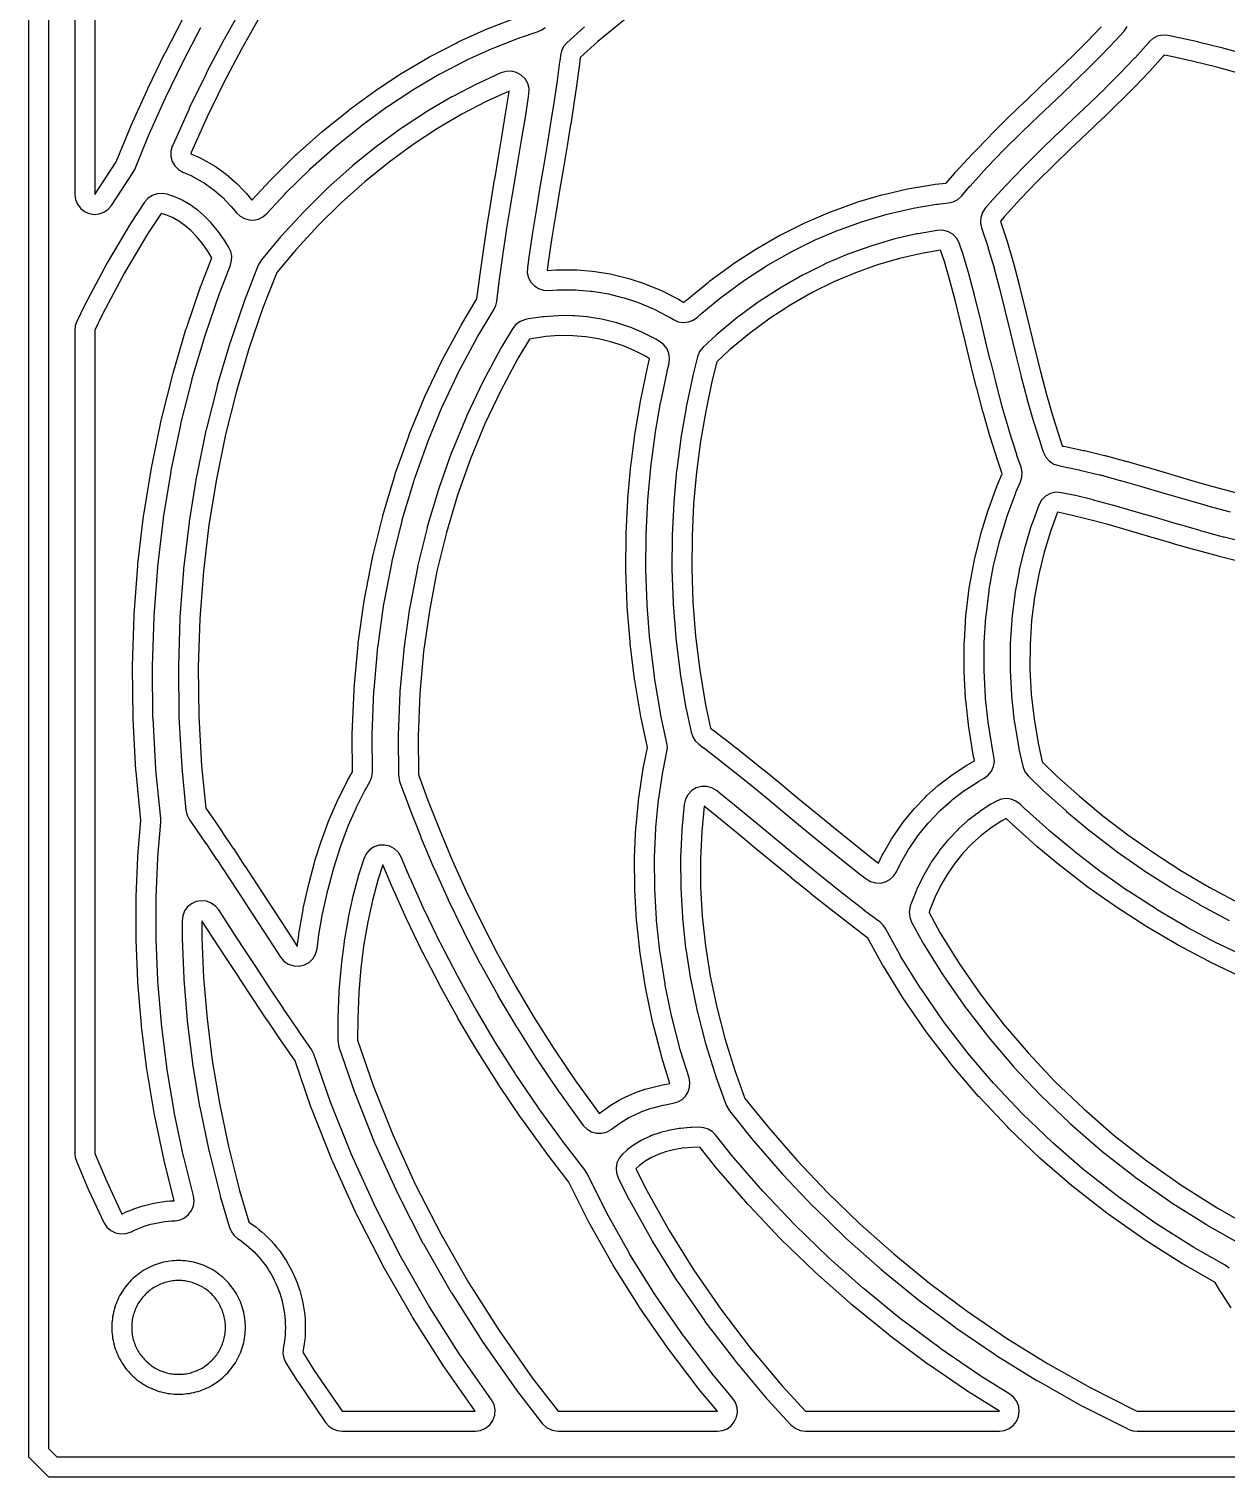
# Model space of a CAD drawing. Header units: millimetres. Extents: x -60 to 60, y -60 to 60.
# Drawn here: x -60 to 0, y -60 to 12.6 of the extents above; entities that cross this region are included whole.
import ezdxf

# ---------------------------------------------------------------- set-up
doc = ezdxf.new("R2010")
doc.units = ezdxf.units.MM
for name, color, linetype in [('FACE_OPENINGS', 2, 'Continuous'), ('FACE_OUTER', 3, 'Continuous'), ('MID_OPENINGS', 4, 'Continuous'), ('MID_OUTER', 7, 'Continuous')]:
    doc.layers.add(name, color=color, linetype=linetype)

msp = doc.modelspace()

# ---------------------------------------------------------------- linework, layer by layer
at = {"layer": 'FACE_OPENINGS'}
for points in [[(-57.7, 16.37), (-57.7, 4.285), (-57.667, 4.032), (-57.572, 3.796), (-57.42, 3.591), (-57.221, 3.432), (-56.988, 3.328), (-56.737, 3.286), (-56.483, 3.309), (-56.243, 3.396), (-56.033, 3.541), (-55.866, 3.733), (-54.788, 5.362), (-54.697, 5.535), (-53.986, 7.271), (-53.971, 7.304), (-53.157, 9.123), (-53.142, 9.156), (-52.287, 10.915), (-52.271, 10.947), (-51.38, 12.646)], [(-49.316, 13.664), (-50.223, 12.053), (-50.237, 12.027), (-51.112, 10.359), (-51.125, 10.331), (-51.965, 8.604), (-51.978, 8.576), (-52.777, 6.79), (-52.79, 6.761), (-52.815, 6.699), (-52.881, 6.449), (-52.882, 6.191), (-52.816, 5.942), (-52.688, 5.718), (-52.508, 5.533), (-52.286, 5.401), (-51.844, 5.21), (-51.738, 5.158), (-51.321, 4.924), (-51.224, 4.863), (-50.826, 4.585), (-50.739, 4.517), (-50.36, 4.193), (-50.285, 4.123), (-49.924, 3.753), (-49.86, 3.682), (-49.593, 3.359), (-49.417, 3.192), (-49.205, 3.072), (-48.971, 3.007), (-48.728, 3), (-48.491, 3.052), (-48.273, 3.16), (-48.087, 3.317), (-47.162, 4.319), (-47.124, 4.359), (-45.923, 5.54), (-45.883, 5.578), (-44.658, 6.672), (-44.616, 6.708), (-43.372, 7.714), (-43.327, 7.748), (-42.07, 8.667), (-42.023, 8.699), (-40.756, 9.531), (-40.707, 9.561), (-39.435, 10.307), (-39.383, 10.336), (-38.11, 10.997), (-38.057, 11.023), (-36.787, 11.601), (-36.731, 11.624), (-35.469, 12.12), (-35.411, 12.141), (-34.476, 12.452), (-34.287, 12.537), (-34.121, 12.659)], [(-32.155, 12.684), (-33.042, 11.882), (-33.2, 11.7), (-33.31, 11.485), (-33.365, 11.251), (-33.398, 10.957), (-33.401, 10.935), (-33.525, 9.989), (-33.528, 9.972), (-33.672, 8.99), (-33.674, 8.977), (-33.835, 7.957), (-33.837, 7.949), (-34.012, 6.885), (-34.197, 5.788), (-34.389, 4.654), (-34.389, 4.651), (-34.582, 3.484), (-34.583, 3.478), (-34.775, 2.276), (-34.776, 2.268), (-34.962, 1.031), (-34.963, 1.02), (-35.02, 0.61), (-35.023, 0.356), (-34.962, 0.11), (-34.84, -0.113), (-34.667, -0.298), (-34.453, -0.433), (-34.211, -0.511), (-33.958, -0.525), (-33.532, -0.494), (-33.445, -0.491), (-32.687, -0.494), (-32.598, -0.498), (-31.859, -0.559), (-31.769, -0.569), (-31.049, -0.686), (-30.96, -0.704), (-30.259, -0.874), (-30.172, -0.899), (-29.491, -1.123), (-29.407, -1.154), (-28.745, -1.431), (-28.666, -1.467), (-28.022, -1.795), (-27.949, -1.836), (-27.694, -1.99), (-27.458, -2.094), (-27.204, -2.134), (-26.948, -2.108), (-26.707, -2.017), (-26.497, -1.868), (-26.421, -1.797), (-26.371, -1.754), (-25.321, -0.885), (-25.269, -0.845), (-24.19, -0.052), (-24.135, -0.014), (-23.032, 0.703), (-22.976, 0.737), (-21.852, 1.378), (-21.793, 1.41), (-20.654, 1.975), (-20.593, 2.003), (-19.44, 2.493), (-19.378, 2.517), (-18.216, 2.933), (-18.152, 2.953), (-16.985, 3.295), (-16.92, 3.312), (-15.75, 3.581), (-15.684, 3.594), (-14.515, 3.792), (-14.448, 3.801), (-13.914, 3.86), (-13.672, 3.918), (-13.451, 4.034), (-13.266, 4.201), (-12.854, 4.68), (-12.83, 4.706), (-11.986, 5.627), (-11.965, 5.649), (-11.114, 6.531), (-11.098, 6.548), (-10.247, 7.394), (-10.235, 7.405), (-9.39, 8.22), (-9.384, 8.226), (-8.553, 9.017), (-7.748, 9.782), (-7.742, 9.788), (-6.974, 10.53), (-6.963, 10.541), (-6.237, 11.265), (-6.22, 11.283), (-5.54, 11.995), (-5.519, 12.018), (-5.114, 12.47), (-4.957, 12.706)], [(0.931, 11.318), (-0.207, 11.627), (-0.227, 11.632), (-1.39, 11.922), (-1.415, 11.928), (-2.604, 12.191), (-2.634, 12.197), (-2.918, 12.251), (-3.184, 12.266), (-3.444, 12.21), (-3.68, 12.087), (-3.867, 11.914), (-3.868, 11.914), (-3.904, 11.873), (-4.563, 11.137), (-4.587, 11.11), (-5.289, 10.375), (-5.309, 10.355), (-6.051, 9.615), (-6.064, 9.602), (-6.842, 8.85), (-6.848, 8.844), (-7.657, 8.075), (-8.485, 7.287), (-8.491, 7.282), (-9.326, 6.476), (-9.336, 6.466), (-10.173, 5.634), (-10.187, 5.619), (-11.02, 4.757), (-11.038, 4.738), (-11.86, 3.841), (-11.88, 3.818), (-12.069, 3.598), (-12.214, 3.376), (-12.296, 3.123), (-12.307, 2.857), (-12.251, 2.608), (-12.252, 2.607), (-12.234, 2.556), (-11.926, 1.617), (-11.916, 1.582), (-11.63, 0.607), (-11.622, 0.58), (-11.352, -0.433), (-11.347, -0.451), (-11.085, -1.5), (-11.083, -1.509), (-10.821, -2.594), (-10.554, -3.705), (-10.552, -3.712), (-10.271, -4.838), (-10.267, -4.853), (-9.966, -5.993), (-9.96, -6.013), (-9.63, -7.165), (-9.622, -7.19), (-9.256, -8.35), (-9.246, -8.38), (-9.151, -8.653), (-9.031, -8.89), (-8.852, -9.087), (-8.628, -9.23), (-8.384, -9.306), (-8.384, -9.307), (-8.331, -9.317), (-7.364, -9.52), (-7.328, -9.528), (-6.34, -9.768), (-6.313, -9.775), (-5.301, -10.047), (-5.283, -10.052), (-4.243, -10.35), (-4.235, -10.353), (-3.164, -10.669), (-2.068, -10.992), (-2.061, -10.994), (-0.945, -11.314), (-0.931, -11.318), (0.207, -11.627)], [(1.09, -13.187), (-0.099, -12.891), (-0.122, -12.885), (-1.28, -12.571), (-1.296, -12.566), (-2.424, -12.242), (-2.432, -12.24), (-3.532, -11.915), (-4.598, -11.601), (-4.606, -11.599), (-5.632, -11.305), (-5.648, -11.3), (-6.637, -11.034), (-6.661, -11.028), (-7.618, -10.796), (-7.649, -10.788), (-8.242, -10.664), (-8.525, -10.646), (-8.802, -10.707), (-9.05, -10.844), (-9.25, -11.045), (-9.385, -11.294), (-9.725, -12.207), (-9.743, -12.262), (-10.075, -13.346), (-10.091, -13.402), (-10.363, -14.518), (-10.375, -14.576), (-10.584, -15.723), (-10.593, -15.781), (-10.736, -16.957), (-10.742, -17.015), (-10.818, -18.218), (-10.82, -18.276), (-10.826, -19.502), (-10.825, -19.56), (-10.759, -20.807), (-10.754, -20.865), (-10.614, -22.13), (-10.607, -22.187), (-10.39, -23.467), (-10.379, -23.522), (-10.184, -24.379), (-10.08, -24.649), (-9.903, -24.877), (-9.169, -25.585), (-9.142, -25.609), (-8.017, -26.617), (-7.989, -26.642), (-6.806, -27.623), (-6.775, -27.648), (-5.534, -28.599), (-5.502, -28.623), (-4.201, -29.539), (-4.167, -29.562), (-2.808, -30.439), (-2.772, -30.461), (-1.353, -31.294), (-1.316, -31.315), (0.161, -32.099)], [(0.164, -49.535), (-0.046, -49.376), (-1.611, -48.49), (-1.659, -48.461), (-3.513, -47.286), (-3.561, -47.255), (-5.324, -46.011), (-5.37, -45.977), (-7.041, -44.67), (-7.086, -44.633), (-8.663, -43.268), (-8.705, -43.229), (-10.186, -41.811), (-10.227, -41.77), (-11.612, -40.304), (-11.65, -40.261), (-12.937, -38.753), (-12.974, -38.708), (-14.163, -37.163), (-14.197, -37.115), (-15.287, -35.539), (-15.319, -35.49), (-16.311, -33.887), (-16.341, -33.836), (-17.071, -32.509), (-17.191, -32.337), (-17.344, -32.193), (-18.131, -31.598), (-18.144, -31.589), (-19.168, -30.791), (-19.179, -30.783), (-20.166, -29.997), (-20.174, -29.99), (-21.125, -29.219), (-21.131, -29.214), (-22.052, -28.457), (-22.94, -27.724), (-23.796, -27.016), (-23.799, -27.014), (-24.624, -26.336), (-24.629, -26.332), (-25.424, -25.689), (-25.433, -25.682), (-25.54, -25.597), (-25.77, -25.461), (-26.027, -25.39), (-26.295, -25.39), (-26.552, -25.461), (-26.782, -25.598), (-26.967, -25.79), (-27.095, -26.025), (-27.156, -26.285), (-27.278, -27.542), (-27.281, -27.594), (-27.342, -28.968), (-27.343, -29.019), (-27.334, -30.435), (-27.332, -30.485), (-27.249, -31.94), (-27.245, -31.99), (-27.085, -33.481), (-27.078, -33.53), (-26.838, -35.054), (-26.829, -35.102), (-26.505, -36.654), (-26.494, -36.701), (-26.085, -38.278), (-26.072, -38.324), (-25.575, -39.923), (-25.56, -39.968), (-25.052, -41.363), (-24.892, -41.647), (-23.702, -43.13), (-23.675, -43.162), (-22.245, -44.8), (-22.217, -44.831), (-20.696, -46.434), (-20.666, -46.463), (-19.054, -48.024), (-19.023, -48.053), (-17.32, -49.568), (-17.288, -49.596), (-15.495, -51.059), (-15.461, -51.085), (-13.578, -52.492), (-13.543, -52.517), (-11.572, -53.862), (-11.535, -53.885), (-9.477, -55.163), (-9.44, -55.185), (-7.296, -56.39), (-7.257, -56.411), (-5.03, -57.538), (-4.99, -57.557), (-4.872, -57.611), (-4.67, -57.678), (-4.459, -57.7), (5.236, -57.7)], [(1.196, -34.035), (-0.383, -33.281), (-0.427, -33.259), (-1.948, -32.451), (-1.991, -32.427), (-3.451, -31.57), (-3.492, -31.544), (-4.892, -30.642), (-4.931, -30.615), (-6.269, -29.672), (-6.306, -29.645), (-7.584, -28.666), (-7.619, -28.638), (-8.836, -27.628), (-8.868, -27.6), (-10.025, -26.564), (-10.056, -26.535), (-10.325, -26.276), (-10.528, -26.125), (-10.763, -26.029), (-11.014, -25.996), (-11.265, -26.027), (-11.501, -26.12), (-11.721, -26.241), (-11.784, -26.279), (-12.318, -26.626), (-12.38, -26.669), (-12.88, -27.051), (-12.94, -27.1), (-13.407, -27.518), (-13.464, -27.573), (-13.899, -28.029), (-13.952, -28.088), (-14.355, -28.584), (-14.402, -28.646), (-14.773, -29.183), (-14.815, -29.248), (-15.152, -29.827), (-15.188, -29.894), (-15.49, -30.516), (-15.52, -30.584), (-15.785, -31.251), (-15.809, -31.318), (-15.838, -31.41), (-15.884, -31.675), (-15.857, -31.943), (-15.761, -32.194), (-15.216, -33.184), (-15.19, -33.228), (-14.229, -34.781), (-14.201, -34.824), (-13.144, -36.352), (-13.114, -36.393), (-11.961, -37.892), (-11.929, -37.931), (-10.68, -39.395), (-10.647, -39.432), (-9.302, -40.856), (-9.266, -40.892), (-7.827, -42.27), (-7.79, -42.304), (-6.256, -43.632), (-6.218, -43.663), (-4.592, -44.935), (-4.552, -44.965), (-2.835, -46.176), (-2.794, -46.203), (-0.987, -47.348), (-0.945, -47.373), (0.734, -48.324)]]:
    msp.add_lwpolyline(points, dxfattribs=at)
for points in [[(-44.996, 4.627), (-45.031, 4.594), (-46.193, 3.451), (-46.226, 3.417), (-47.361, 2.187), (-47.393, 2.152), (-48.347, 1.014), (-48.513, 0.734), (-49.203, -1.039), (-49.217, -1.078), (-49.921, -3.135), (-49.934, -3.175), (-50.561, -5.294), (-50.572, -5.334), (-51.118, -7.511), (-51.127, -7.552), (-51.587, -9.784), (-51.595, -9.826), (-51.966, -12.111), (-51.972, -12.153), (-52.248, -14.487), (-52.253, -14.53), (-52.431, -16.91), (-52.434, -16.953), (-52.511, -19.374), (-52.511, -19.418), (-52.483, -21.877), (-52.482, -21.92), (-52.345, -24.413), (-52.341, -24.457), (-52.131, -26.581), (-52.073, -26.832), (-51.953, -27.06), (-51.686, -27.437), (-51.678, -27.45), (-51.148, -28.222), (-51.141, -28.232), (-50.595, -29.046), (-50.59, -29.053), (-50.022, -29.913), (-49.436, -30.809), (-48.831, -31.74), (-48.202, -32.707), (-48.201, -32.708), (-47.549, -33.706), (-47.547, -33.71), (-47.387, -33.952), (-47.21, -34.155), (-46.985, -34.303), (-46.728, -34.386), (-46.459, -34.397), (-46.197, -34.336), (-45.96, -34.208), (-45.767, -34.021), (-45.63, -33.789), (-45.56, -33.529), (-45.489, -32.978), (-45.482, -32.928), (-45.279, -31.751), (-45.269, -31.701), (-45.023, -30.581), (-45.01, -30.529), (-44.725, -29.467), (-44.71, -29.415), (-44.389, -28.412), (-44.37, -28.358), (-44.015, -27.414), (-43.993, -27.359), (-43.608, -26.476), (-43.582, -26.42), (-43.17, -25.598), (-43.139, -25.541), (-42.917, -25.154), (-42.817, -24.91), (-42.784, -24.648), (-42.799, -22.85), (-42.798, -22.794), (-42.708, -20.6), (-42.704, -20.544), (-42.509, -18.394), (-42.502, -18.338), (-42.206, -16.237), (-42.196, -16.18), (-41.802, -14.132), (-41.79, -14.076), (-41.302, -12.084), (-41.287, -12.028), (-40.71, -10.096), (-40.692, -10.041), (-40.029, -8.172), (-40.009, -8.118), (-39.265, -6.316), (-39.241, -6.263), (-38.421, -4.53), (-38.395, -4.478), (-37.503, -2.818), (-37.473, -2.767), (-36.689, -1.471), (-36.6, -1.281), (-36.552, -1.076), (-36.43, -0.097), (-36.428, -0.082), (-36.25, 1.205), (-36.248, 1.218), (-36.061, 2.466), (-36.059, 2.476), (-35.867, 3.686), (-35.866, 3.693), (-35.671, 4.869), (-35.479, 6.004), (-35.294, 7.1), (-35.294, 7.104), (-35.12, 8.157), (-35.119, 8.164), (-34.959, 9.174), (-34.958, 9.185), (-34.938, 9.32), (-34.935, 9.587), (-35.002, 9.845), (-35.136, 10.077), (-35.326, 10.264), (-35.559, 10.395), (-35.818, 10.459), (-36.086, 10.452), (-36.341, 10.375), (-37.491, 9.852), (-37.538, 9.829), (-38.758, 9.195), (-38.803, 9.171), (-40.024, 8.455), (-40.067, 8.428), (-41.286, 7.628), (-41.327, 7.6), (-42.538, 6.715), (-42.577, 6.685), (-43.776, 5.715), (-43.813, 5.684)], [(-54.903, 2.832), (-56.076, 0.861), (-56.1, 0.82), (-57.2, -1.243), (-57.221, -1.285), (-57.603, -2.09), (-57.676, -2.299), (-57.7, -2.519), (-57.7, -43.782), (-57.68, -43.982), (-57.62, -44.173), (-57.025, -45.572), (-57.01, -45.604), (-56.243, -47.244), (-56.099, -47.468), (-55.9, -47.647), (-55.661, -47.766), (-55.399, -47.818), (-55.132, -47.798), (-54.881, -47.709), (-54.866, -47.702), (-54.708, -47.627), (-54.547, -47.557), (-54.384, -47.493), (-54.22, -47.434), (-54.053, -47.38), (-53.885, -47.332), (-53.715, -47.29), (-53.544, -47.253), (-53.371, -47.222), (-53.198, -47.196), (-53.024, -47.176), (-52.85, -47.162), (-52.675, -47.153), (-52.427, -47.109), (-52.197, -47.004), (-52.002, -46.846), (-51.852, -46.643), (-51.757, -46.41), (-51.724, -46.16), (-51.754, -45.91), (-52.241, -43.974), (-52.252, -43.929), (-52.714, -41.712), (-52.723, -41.665), (-53.086, -39.483), (-53.093, -39.436), (-53.359, -37.292), (-53.364, -37.245), (-53.538, -35.143), (-53.541, -35.095), (-53.626, -33.039), (-53.627, -32.991), (-53.627, -30.984), (-53.626, -30.937), (-53.545, -28.982), (-53.542, -28.934), (-53.395, -27.175), (-53.397, -26.993), (-53.637, -24.56), (-53.641, -24.51), (-53.781, -21.967), (-53.783, -21.917), (-53.812, -19.408), (-53.811, -19.358), (-53.732, -16.886), (-53.73, -16.837), (-53.547, -14.408), (-53.542, -14.359), (-53.26, -11.976), (-53.253, -11.927), (-52.874, -9.594), (-52.865, -9.546), (-52.395, -7.266), (-52.384, -7.218), (-51.827, -4.994), (-51.814, -4.948), (-51.173, -2.783), (-51.159, -2.737), (-50.439, -0.634), (-50.423, -0.59), (-49.904, 0.745), (-49.846, 0.967), (-49.839, 1.196), (-49.886, 1.42), (-49.982, 1.628), (-50.183, 1.958), (-50.22, 2.015), (-50.5, 2.411), (-50.546, 2.471), (-50.832, 2.817), (-50.887, 2.879), (-51.179, 3.177), (-51.244, 3.239), (-51.542, 3.493), (-51.618, 3.552), (-51.922, 3.765), (-52.007, 3.819), (-52.321, 3.995), (-52.414, 4.04), (-52.742, 4.182), (-52.839, 4.218), (-53.071, 4.291), (-53.324, 4.336), (-53.581, 4.315), (-53.823, 4.228), (-54.036, 4.083), (-54.204, 3.889), (-54.878, 2.872)], [(-20.308, -28.207), (-20.304, -28.211), (-19.359, -28.978), (-19.352, -28.983), (-18.374, -29.762), (-18.365, -29.769), (-18.038, -30.023), (-17.82, -30.152), (-17.576, -30.223), (-17.323, -30.229), (-17.076, -30.171), (-16.851, -30.054), (-16.663, -29.883), (-16.525, -29.671), (-16.338, -29.287), (-16.297, -29.21), (-15.915, -28.555), (-15.868, -28.48), (-15.446, -27.87), (-15.392, -27.798), (-14.931, -27.232), (-14.871, -27.164), (-14.373, -26.643), (-14.308, -26.58), (-13.773, -26.102), (-13.704, -26.045), (-13.134, -25.609), (-13.063, -25.559), (-12.457, -25.166), (-12.385, -25.123), (-12.124, -24.979), (-11.916, -24.827), (-11.754, -24.626), (-11.648, -24.391), (-11.607, -24.137), (-11.631, -23.881), (-11.654, -23.779), (-11.667, -23.715), (-11.894, -22.371), (-11.903, -22.306), (-12.05, -20.975), (-12.056, -20.909), (-12.125, -19.595), (-12.126, -19.529), (-12.12, -18.236), (-12.118, -18.169), (-12.037, -16.899), (-12.031, -16.833), (-11.879, -15.59), (-11.869, -15.523), (-11.648, -14.309), (-11.634, -14.244), (-11.346, -13.062), (-11.328, -12.997), (-10.976, -11.849), (-10.955, -11.785), (-10.541, -10.674), (-10.516, -10.612), (-10.3, -10.12), (-10.229, -9.881), (-10.219, -9.632), (-10.271, -9.388), (-10.479, -8.792), (-10.491, -8.758), (-10.866, -7.566), (-10.875, -7.538), (-11.213, -6.36), (-11.219, -6.337), (-11.526, -5.177), (-11.53, -5.161), (-11.814, -4.022), (-11.816, -4.014), (-12.085, -2.899), (-12.346, -1.818), (-12.348, -1.811), (-12.606, -0.775), (-12.61, -0.759), (-12.875, 0.231), (-12.881, 0.254), (-13.158, 1.199), (-13.167, 1.23), (-13.356, 1.806), (-13.482, 2.06), (-13.674, 2.269), (-13.916, 2.415), (-14.19, 2.488), (-14.473, 2.481), (-15.434, 2.318), (-15.491, 2.307), (-16.595, 2.053), (-16.652, 2.038), (-17.755, 1.715), (-17.81, 1.697), (-18.908, 1.304), (-18.963, 1.283), (-20.053, 0.82), (-20.106, 0.795), (-21.186, 0.26), (-21.237, 0.233), (-22.302, -0.375), (-22.352, -0.405), (-23.399, -1.086), (-23.447, -1.119), (-24.472, -1.873), (-24.517, -1.908), (-25.518, -2.735), (-25.561, -2.772), (-26.205, -3.37), (-26.386, -3.595), (-26.496, -3.862), (-26.741, -4.852), (-26.749, -4.888), (-27.06, -6.366), (-27.067, -6.403), (-27.326, -7.918), (-27.331, -7.956), (-27.534, -9.507), (-27.539, -9.547), (-27.682, -11.131), (-27.685, -11.172), (-27.765, -12.788), (-27.766, -12.83), (-27.778, -14.475), (-27.777, -14.517), (-27.719, -16.189), (-27.716, -16.232), (-27.583, -17.927), (-27.579, -17.97), (-27.368, -19.685), (-27.362, -19.729), (-27.07, -21.461), (-27.062, -21.505), (-26.811, -22.675), (-26.732, -22.902), (-26.602, -23.105), (-26.426, -23.27), (-26.188, -23.445), (-26.171, -23.459), (-25.414, -24.039), (-25.4, -24.05), (-24.621, -24.666), (-24.612, -24.674), (-23.808, -25.324), (-23.802, -25.329), (-22.969, -26.013), (-22.111, -26.722), (-21.225, -27.454), (-21.223, -27.456)], [(-33.482, -1.794), (-34.173, -1.844), (-34.246, -1.851), (-34.956, -1.955), (-35.026, -1.968), (-35.12, -1.989), (-35.373, -2.082), (-35.592, -2.238), (-35.761, -2.448), (-36.346, -3.415), (-36.371, -3.459), (-37.236, -5.068), (-37.259, -5.113), (-38.054, -6.793), (-38.074, -6.839), (-38.796, -8.587), (-38.814, -8.634), (-39.457, -10.448), (-39.473, -10.496), (-40.033, -12.372), (-40.046, -12.421), (-40.52, -14.357), (-40.531, -14.406), (-40.914, -16.398), (-40.923, -16.447), (-41.211, -18.491), (-41.217, -18.54), (-41.407, -20.633), (-41.41, -20.682), (-41.498, -22.819), (-41.499, -22.868), (-41.483, -24.798), (-41.422, -25.135), (-40.965, -26.379), (-40.957, -26.4), (-40.36, -27.917), (-40.351, -27.94), (-39.703, -29.476), (-39.693, -29.499), (-38.992, -31.051), (-38.981, -31.075), (-38.224, -32.641), (-38.212, -32.665), (-37.396, -34.242), (-37.383, -34.267), (-36.506, -35.852), (-36.491, -35.877), (-35.55, -37.467), (-35.534, -37.493), (-34.527, -39.085), (-34.51, -39.11), (-33.434, -40.701), (-33.416, -40.726), (-32.269, -42.311), (-32.25, -42.337), (-32.209, -42.39), (-32.026, -42.572), (-31.803, -42.701), (-31.554, -42.769), (-31.296, -42.771), (-31.046, -42.707), (-30.821, -42.581), (-30.434, -42.293), (-30.336, -42.227), (-29.925, -41.983), (-29.823, -41.929), (-29.384, -41.725), (-29.282, -41.683), (-28.812, -41.517), (-28.713, -41.487), (-28.212, -41.359), (-28.118, -41.339), (-27.705, -41.269), (-27.472, -41.2), (-27.263, -41.077), (-27.089, -40.907), (-26.962, -40.699), (-26.889, -40.468), (-26.873, -40.225), (-26.917, -39.986), (-27.322, -38.684), (-27.337, -38.631), (-27.76, -37.001), (-27.772, -36.946), (-28.107, -35.339), (-28.117, -35.284), (-28.367, -33.705), (-28.374, -33.648), (-28.541, -32.101), (-28.545, -32.043), (-28.632, -30.531), (-28.634, -30.472), (-28.644, -28.998), (-28.642, -28.939), (-28.579, -27.506), (-28.574, -27.447), (-28.44, -26.058), (-28.433, -25.998), (-28.231, -24.657), (-28.22, -24.596), (-28.022, -23.631), (-28.001, -23.425), (-28.024, -23.22), (-28.338, -21.752), (-28.348, -21.702), (-28.648, -19.919), (-28.655, -19.869), (-28.872, -18.104), (-28.877, -18.054), (-29.014, -16.309), (-29.017, -16.259), (-29.077, -14.539), (-29.078, -14.49), (-29.066, -12.796), (-29.064, -12.748), (-28.982, -11.085), (-28.979, -11.038), (-28.831, -9.407), (-28.826, -9.361), (-28.617, -7.765), (-28.611, -7.721), (-28.345, -6.162), (-28.336, -6.12), (-28.017, -4.6), (-28.008, -4.559), (-27.918, -4.197), (-27.889, -3.945), (-27.923, -3.694), (-28.02, -3.46), (-28.173, -3.257), (-28.371, -3.1), (-28.586, -2.97), (-28.65, -2.934), (-29.217, -2.645), (-29.286, -2.613), (-29.867, -2.371), (-29.94, -2.344), (-30.535, -2.148), (-30.611, -2.126), (-31.224, -1.977), (-31.301, -1.962), (-31.932, -1.86), (-32.01, -1.851), (-32.66, -1.798), (-32.737, -1.794), (-33.407, -1.791)], [(-44.359, -34.394), (-44.464, -35.633), (-44.467, -35.675), (-44.523, -36.967), (-44.523, -37.008), (-44.526, -38.107), (-44.471, -38.435), (-43.686, -40.708), (-43.67, -40.751), (-42.676, -43.245), (-42.658, -43.288), (-41.532, -45.769), (-41.511, -45.811), (-40.252, -48.273), (-40.23, -48.314), (-38.836, -50.752), (-38.812, -50.792), (-37.284, -53.197), (-37.258, -53.236), (-35.595, -55.602), (-35.567, -55.639), (-34.271, -57.312), (-34.052, -57.521), (-33.78, -57.654), (-33.48, -57.7), (-25.492, -57.7), (-25.242, -57.668), (-25.009, -57.576), (-24.805, -57.427), (-24.646, -57.233), (-24.539, -57.006), (-24.493, -56.758), (-24.51, -56.508), (-24.589, -56.269), (-24.725, -56.057), (-25.629, -54.98), (-25.662, -54.938), (-27.167, -52.963), (-27.199, -52.919), (-28.583, -50.914), (-28.613, -50.868), (-29.878, -48.838), (-29.906, -48.791), (-31.051, -46.742), (-31.077, -46.694), (-32.038, -44.767), (-32.142, -44.601), (-33.289, -43.118), (-33.311, -43.088), (-34.479, -41.474), (-34.5, -41.444), (-35.596, -39.824), (-35.616, -39.795), (-36.642, -38.174), (-36.66, -38.144), (-37.618, -36.525), (-37.635, -36.496), (-38.528, -34.882), (-38.544, -34.854), (-39.374, -33.249), (-39.388, -33.221), (-40.158, -31.627), (-40.171, -31.6), (-40.884, -30.02), (-40.896, -29.994), (-41.343, -28.932), (-41.48, -28.7), (-41.675, -28.513), (-41.912, -28.385), (-42.174, -28.324), (-42.443, -28.336), (-42.7, -28.42), (-42.924, -28.569), (-43.101, -28.772), (-43.217, -29.015), (-43.464, -29.785), (-43.477, -29.831), (-43.748, -30.84), (-43.759, -30.885), (-43.993, -31.954), (-44.002, -31.998), (-44.197, -33.125), (-44.203, -33.168), (-44.355, -34.352)], [(-47.239, -36.525), (-47.953, -35.455), (-48.636, -34.418), (-49.291, -33.416), (-49.92, -32.449), (-50.489, -31.575), (-50.655, -31.38), (-50.865, -31.233), (-51.105, -31.145), (-51.359, -31.12), (-51.612, -31.161), (-51.846, -31.265), (-52.046, -31.424), (-52.199, -31.629), (-52.295, -31.866), (-52.327, -32.12), (-52.327, -32.968), (-52.327, -33.009), (-52.243, -35.018), (-52.241, -35.059), (-52.071, -37.114), (-52.067, -37.155), (-51.806, -39.252), (-51.8, -39.293), (-51.445, -41.429), (-51.437, -41.469), (-50.984, -43.64), (-50.975, -43.68), (-50.421, -45.881), (-50.41, -45.92), (-49.945, -47.495), (-49.851, -47.712), (-49.71, -47.901), (-49.54, -48.041), (-49.541, -48.042), (-49.384, -48.151), (-49.243, -48.256), (-49.106, -48.364), (-48.973, -48.478), (-48.843, -48.595), (-48.717, -48.717), (-48.595, -48.843), (-48.478, -48.973), (-48.364, -49.106), (-48.256, -49.243), (-48.151, -49.384), (-48.052, -49.528), (-47.957, -49.675), (-47.867, -49.825), (-47.782, -49.978), (-47.702, -50.134), (-47.627, -50.292), (-47.557, -50.453), (-47.493, -50.616), (-47.434, -50.78), (-47.38, -50.947), (-47.332, -51.115), (-47.29, -51.285), (-47.253, -51.456), (-47.222, -51.629), (-47.196, -51.802), (-47.176, -51.976), (-47.162, -52.15), (-47.153, -52.325), (-47.15, -52.5), (-47.153, -52.675), (-47.162, -52.85), (-47.176, -53.024), (-47.196, -53.198), (-47.222, -53.371), (-47.256, -53.562), (-47.27, -53.807), (-47.224, -54.048), (-47.121, -54.27), (-46.551, -55.184), (-46.528, -55.218), (-45.13, -57.264), (-44.97, -57.446), (-44.771, -57.584), (-44.545, -57.671), (-44.304, -57.7), (-37.634, -57.7), (-37.365, -57.663), (-37.115, -57.555), (-36.904, -57.383), (-36.747, -57.161), (-36.655, -56.905), (-36.636, -56.633), (-36.691, -56.367), (-36.816, -56.125), (-38.337, -53.961), (-38.366, -53.917), (-39.923, -51.466), (-39.951, -51.42), (-41.371, -48.936), (-41.397, -48.889), (-42.681, -46.379), (-42.704, -46.33), (-43.853, -43.8), (-43.874, -43.751), (-44.887, -41.208), (-44.906, -41.157), (-45.717, -38.811), (-45.839, -38.568), (-46.487, -37.633), (-46.493, -37.624), (-47.234, -36.532)], [(-29.311, -43.13), (-29.62, -43.314), (-29.706, -43.372), (-29.992, -43.585), (-30.072, -43.651), (-30.252, -43.815), (-30.417, -44.012), (-30.527, -44.245), (-30.574, -44.498), (-30.554, -44.755), (-30.47, -44.998), (-29.926, -46.09), (-29.904, -46.131), (-28.784, -48.133), (-28.76, -48.174), (-27.524, -50.158), (-27.498, -50.197), (-26.144, -52.159), (-26.117, -52.197), (-24.645, -54.129), (-24.615, -54.165), (-23.025, -56.062), (-22.994, -56.097), (-21.815, -57.377), (-21.603, -57.552), (-21.351, -57.662), (-21.079, -57.7), (-11.362, -57.7), (-11.106, -57.667), (-10.867, -57.569), (-10.662, -57.414), (-10.502, -57.211), (-10.4, -56.974), (-10.362, -56.719), (-10.39, -56.463), (-10.483, -56.222), (-10.635, -56.013), (-10.835, -55.85), (-12.242, -54.977), (-12.284, -54.95), (-14.296, -53.577), (-14.336, -53.548), (-16.259, -52.112), (-16.297, -52.082), (-18.129, -50.587), (-18.166, -50.556), (-19.905, -49.008), (-19.941, -48.975), (-21.588, -47.38), (-21.622, -47.346), (-23.176, -45.709), (-23.209, -45.673), (-24.67, -43.999), (-24.701, -43.962), (-25.597, -42.845), (-25.76, -42.684), (-25.955, -42.564), (-26.173, -42.492), (-26.401, -42.471), (-26.787, -42.48), (-26.855, -42.484), (-27.338, -42.529), (-27.412, -42.538), (-27.855, -42.613), (-27.936, -42.63), (-28.341, -42.733), (-28.427, -42.76), (-28.796, -42.89), (-28.885, -42.926), (-29.222, -43.083)], [(-49.179, -52.937), (-49.166, -52.828), (-49.157, -52.719), (-49.152, -52.61), (-49.15, -52.5), (-49.152, -52.39), (-49.157, -52.281), (-49.166, -52.172), (-49.179, -52.063), (-49.195, -51.954), (-49.214, -51.846), (-49.238, -51.739), (-49.264, -51.633), (-49.294, -51.528), (-49.328, -51.423), (-49.365, -51.32), (-49.405, -51.218), (-49.449, -51.117), (-49.495, -51.018), (-49.546, -50.921), (-49.599, -50.825), (-49.655, -50.731), (-49.715, -50.639), (-49.777, -50.549), (-49.842, -50.461), (-49.91, -50.375), (-49.981, -50.291), (-50.055, -50.21), (-50.131, -50.131), (-50.21, -50.055), (-50.291, -49.981), (-50.375, -49.91), (-50.461, -49.842), (-50.549, -49.777), (-50.639, -49.715), (-50.731, -49.655), (-50.825, -49.599), (-50.921, -49.546), (-51.018, -49.495), (-51.117, -49.449), (-51.218, -49.405), (-51.32, -49.365), (-51.423, -49.328), (-51.528, -49.294), (-51.633, -49.264), (-51.739, -49.238), (-51.846, -49.214), (-51.954, -49.195), (-52.063, -49.179), (-52.172, -49.166), (-52.281, -49.157), (-52.39, -49.152), (-52.5, -49.15), (-52.61, -49.152), (-52.719, -49.157), (-52.828, -49.166), (-52.937, -49.179), (-53.046, -49.195), (-53.154, -49.214), (-53.261, -49.238), (-53.367, -49.264), (-53.472, -49.294), (-53.577, -49.328), (-53.68, -49.365), (-53.782, -49.405), (-53.883, -49.449), (-53.982, -49.495), (-54.079, -49.546), (-54.175, -49.599), (-54.269, -49.655), (-54.361, -49.715), (-54.451, -49.777), (-54.539, -49.842), (-54.625, -49.91), (-54.709, -49.981), (-54.79, -50.055), (-54.869, -50.131), (-54.945, -50.21), (-55.019, -50.291), (-55.09, -50.375), (-55.158, -50.461), (-55.223, -50.549), (-55.285, -50.639), (-55.345, -50.731), (-55.401, -50.825), (-55.454, -50.921), (-55.505, -51.018), (-55.551, -51.117), (-55.595, -51.218), (-55.635, -51.32), (-55.672, -51.423), (-55.706, -51.528), (-55.736, -51.633), (-55.762, -51.739), (-55.786, -51.846), (-55.805, -51.954), (-55.821, -52.063), (-55.834, -52.172), (-55.843, -52.281), (-55.848, -52.39), (-55.85, -52.5), (-55.848, -52.61), (-55.843, -52.719), (-55.834, -52.828), (-55.821, -52.937), (-55.805, -53.046), (-55.786, -53.154), (-55.762, -53.261), (-55.736, -53.367), (-55.706, -53.472), (-55.672, -53.577), (-55.635, -53.68), (-55.595, -53.782), (-55.551, -53.883), (-55.505, -53.982), (-55.454, -54.079), (-55.401, -54.175), (-55.345, -54.269), (-55.285, -54.361), (-55.223, -54.451), (-55.158, -54.539), (-55.09, -54.625), (-55.019, -54.709), (-54.945, -54.79), (-54.869, -54.869), (-54.79, -54.945), (-54.709, -55.019), (-54.625, -55.09), (-54.539, -55.158), (-54.451, -55.223), (-54.361, -55.285), (-54.269, -55.345), (-54.175, -55.401), (-54.079, -55.454), (-53.982, -55.505), (-53.883, -55.551), (-53.782, -55.595), (-53.68, -55.635), (-53.577, -55.672), (-53.472, -55.706), (-53.367, -55.736), (-53.261, -55.762), (-53.154, -55.786), (-53.046, -55.805), (-52.937, -55.821), (-52.828, -55.834), (-52.719, -55.843), (-52.61, -55.848), (-52.5, -55.85), (-52.39, -55.848), (-52.281, -55.843), (-52.172, -55.834), (-52.063, -55.821), (-51.954, -55.805), (-51.846, -55.786), (-51.739, -55.762), (-51.633, -55.736), (-51.528, -55.706), (-51.423, -55.672), (-51.32, -55.635), (-51.218, -55.595), (-51.117, -55.551), (-51.018, -55.505), (-50.921, -55.454), (-50.825, -55.401), (-50.731, -55.345), (-50.639, -55.285), (-50.549, -55.223), (-50.461, -55.158), (-50.375, -55.09), (-50.291, -55.019), (-50.21, -54.945), (-50.131, -54.869), (-50.055, -54.79), (-49.981, -54.709), (-49.91, -54.625), (-49.842, -54.539), (-49.777, -54.451), (-49.715, -54.361), (-49.655, -54.269), (-49.599, -54.175), (-49.546, -54.079), (-49.495, -53.982), (-49.449, -53.883), (-49.405, -53.782), (-49.365, -53.68), (-49.328, -53.577), (-49.294, -53.472), (-49.264, -53.367), (-49.238, -53.261), (-49.214, -53.154), (-49.195, -53.046)]]:
    msp.add_lwpolyline(points, close=True, dxfattribs=at)
at = {"layer": 'FACE_OUTER'}
msp.add_lwpolyline([(58.586, 59), (59, 58.586), (59, -58.586), (58.586, -59), (-58.586, -59), (-59, -58.586), (-59, 58.586), (-58.586, 59)], close=True, dxfattribs=at)
at = {"layer": 'MID_OPENINGS'}
for points in [[(-56.7, 16.37), (-56.7, 4.285), (-55.622, 5.914), (-54.908, 7.657), (-54.887, 7.706), (-54.066, 9.539), (-54.045, 9.586), (-53.183, 11.359), (-53.16, 11.404), (-52.263, 13.117)], [(-48.445, 13.173), (-49.351, 11.563), (-50.226, 9.894), (-51.065, 8.167), (-51.864, 6.382), (-51.89, 6.319), (-51.424, 6.118), (-51.271, 6.043), (-50.81, 5.784), (-50.67, 5.696), (-50.233, 5.39), (-50.108, 5.293), (-49.694, 4.939), (-49.585, 4.837), (-49.194, 4.437), (-49.102, 4.335), (-48.822, 3.996), (-47.889, 5.006), (-47.834, 5.063), (-46.616, 6.262), (-46.558, 6.316), (-45.315, 7.426), (-45.254, 7.478), (-43.992, 8.499), (-43.927, 8.549), (-42.65, 9.481), (-42.582, 9.528), (-41.294, 10.374), (-41.223, 10.418), (-39.93, 11.176), (-39.856, 11.217), (-38.56, 11.89), (-38.483, 11.928), (-37.189, 12.516), (-37.109, 12.55), (-35.822, 13.056)], [(-30.13, 13.06), (-31.484, 11.942), (-32.372, 11.14), (-32.405, 10.841), (-32.409, 10.809), (-32.534, 9.855), (-32.538, 9.831), (-32.683, 8.841), (-32.686, 8.824), (-32.848, 7.799), (-32.85, 7.787), (-33.025, 6.726), (-33.026, 6.72), (-33.211, 5.622), (-33.403, 4.488), (-33.596, 3.321), (-33.787, 2.119), (-33.973, 0.883), (-34.03, 0.473), (-33.585, 0.505), (-33.46, 0.509), (-32.664, 0.506), (-32.536, 0.5), (-31.758, 0.437), (-31.629, 0.421), (-30.87, 0.299), (-30.743, 0.273), (-30.004, 0.093), (-29.879, 0.057), (-29.16, -0.179), (-29.04, -0.224), (-28.343, -0.515), (-28.229, -0.567), (-27.552, -0.912), (-27.447, -0.971), (-27.177, -1.134), (-27.09, -1.054), (-27.02, -0.992), (-25.947, -0.105), (-25.872, -0.047), (-24.77, 0.763), (-24.692, 0.817), (-23.565, 1.549), (-23.484, 1.599), (-22.335, 2.254), (-22.251, 2.299), (-21.085, 2.877), (-20.998, 2.917), (-19.818, 3.419), (-19.728, 3.454), (-18.539, 3.879), (-18.447, 3.909), (-17.252, 4.259), (-17.158, 4.283), (-15.96, 4.559), (-15.865, 4.578), (-14.667, 4.781), (-14.571, 4.794), (-14.023, 4.854), (-13.606, 5.338), (-13.573, 5.376), (-12.719, 6.308), (-12.689, 6.339), (-11.83, 7.229), (-11.806, 7.253), (-10.949, 8.105), (-10.932, 8.122), (-10.084, 8.941), (-10.075, 8.95), (-9.242, 9.741), (-8.437, 10.507), (-7.669, 11.249), (-6.944, 11.973), (-6.264, 12.685)], [(0.67, 10.353), (-0.469, 10.662), (-1.632, 10.952), (-2.82, 11.215), (-3.104, 11.269), (-3.11, 11.262), (-3.152, 11.213), (-3.823, 10.464), (-3.859, 10.426), (-4.57, 9.68), (-4.598, 9.651), (-5.347, 8.904), (-5.366, 8.885), (-6.148, 8.129), (-6.158, 8.12), (-6.968, 7.35), (-7.796, 6.563), (-8.631, 5.756), (-9.468, 4.925), (-10.3, 4.063), (-11.122, 3.165), (-11.311, 2.946), (-11.308, 2.937), (-11.287, 2.877), (-10.974, 1.921), (-10.958, 1.871), (-10.668, 0.882), (-10.658, 0.844), (-10.385, -0.179), (-10.378, -0.205), (-10.115, -1.26), (-10.111, -1.273), (-9.849, -2.36), (-9.581, -3.47), (-9.301, -4.597), (-8.999, -5.737), (-8.668, -6.889), (-8.302, -8.05), (-8.207, -8.323), (-8.198, -8.324), (-8.135, -8.336), (-7.151, -8.543), (-7.1, -8.554), (-6.098, -8.798), (-6.059, -8.808), (-5.037, -9.083), (-5.012, -9.09), (-3.966, -9.389), (-3.953, -9.393), (-2.881, -9.709), (-1.785, -10.033), (-0.67, -10.353), (0.469, -10.662)], [(0.855, -14.159), (-0.345, -13.86), (-0.379, -13.851), (-1.545, -13.535), (-1.568, -13.528), (-2.701, -13.203), (-2.713, -13.2), (-3.815, -12.875), (-4.881, -12.56), (-5.907, -12.266), (-6.897, -12), (-7.854, -11.767), (-8.448, -11.643), (-8.787, -12.556), (-9.119, -13.639), (-9.391, -14.755), (-9.6, -15.902), (-9.744, -17.078), (-9.82, -18.281), (-9.826, -19.507), (-9.761, -20.755), (-9.621, -22.02), (-9.404, -23.3), (-9.209, -24.157), (-8.475, -24.865), (-7.35, -25.872), (-6.167, -26.854), (-4.926, -27.805), (-3.625, -28.722), (-2.266, -29.599), (-0.847, -30.432), (0.63, -31.216)], [(0.262, -51.514), (-0.259, -50.723), (-0.308, -50.644), (-0.539, -50.246), (-2.114, -49.354), (-2.184, -49.312), (-4.059, -48.124), (-4.127, -48.079), (-5.911, -46.821), (-5.977, -46.772), (-7.667, -45.45), (-7.731, -45.397), (-9.327, -44.016), (-9.388, -43.96), (-10.887, -42.524), (-10.945, -42.465), (-12.347, -40.981), (-12.403, -40.919), (-13.706, -39.392), (-13.759, -39.327), (-14.963, -37.762), (-15.012, -37.695), (-16.117, -36.097), (-16.163, -36.027), (-17.168, -34.402), (-17.211, -34.329), (-17.947, -32.991), (-18.737, -32.394), (-18.755, -32.38), (-19.785, -31.579), (-19.799, -31.567), (-20.79, -30.778), (-20.802, -30.769), (-21.756, -29.994), (-21.764, -29.988), (-22.684, -29.232), (-22.688, -29.229), (-23.577, -28.495), (-24.433, -27.787), (-25.258, -27.109), (-26.054, -26.466), (-26.161, -26.381), (-26.282, -27.638), (-26.343, -29.012), (-26.334, -30.428), (-26.251, -31.883), (-26.09, -33.374), (-25.85, -34.898), (-25.526, -36.45), (-25.117, -38.027), (-24.62, -39.625), (-24.112, -41.021), (-22.922, -42.505), (-21.492, -44.143), (-19.971, -45.745), (-18.359, -47.306), (-16.656, -48.821), (-14.862, -50.284), (-12.98, -51.691), (-11.008, -53.036), (-8.95, -54.313), (-6.806, -55.519), (-4.578, -56.646), (-4.459, -56.7), (5.236, -56.7)], [(0.776, -34.942), (-0.823, -34.179), (-0.887, -34.147), (-2.427, -33.329), (-2.488, -33.295), (-3.966, -32.427), (-4.025, -32.39), (-5.442, -31.476), (-5.498, -31.439), (-6.853, -30.484), (-6.907, -30.445), (-8.2, -29.454), (-8.25, -29.414), (-9.481, -28.392), (-9.529, -28.351), (-10.699, -27.302), (-10.743, -27.262), (-11.019, -26.996), (-11.239, -27.117), (-11.773, -27.464), (-12.273, -27.846), (-12.741, -28.264), (-13.176, -28.72), (-13.58, -29.215), (-13.951, -29.752), (-14.288, -30.33), (-14.59, -30.953), (-14.855, -31.62), (-14.884, -31.712), (-14.34, -32.702), (-13.379, -34.255), (-12.322, -35.783), (-11.169, -37.282), (-9.92, -38.746), (-8.575, -40.169), (-7.135, -41.548), (-5.602, -42.876), (-3.976, -44.148), (-2.258, -45.359), (-0.452, -46.503), (1.227, -47.454)]]:
    msp.add_lwpolyline(points, dxfattribs=at)
for points in [[(-40.737, 6.792), (-41.948, 5.908), (-43.147, 4.938), (-44.33, 3.881), (-45.491, 2.739), (-46.627, 1.509), (-47.581, 0.371), (-48.271, -1.401), (-48.975, -3.459), (-49.602, -5.577), (-50.148, -7.754), (-50.608, -9.986), (-50.979, -12.271), (-51.255, -14.605), (-51.434, -16.985), (-51.511, -19.406), (-51.483, -21.866), (-51.346, -24.358), (-51.136, -26.483), (-50.867, -26.863), (-50.855, -26.881), (-50.321, -27.659), (-50.312, -27.673), (-49.763, -28.491), (-49.756, -28.501), (-49.19, -29.358), (-49.186, -29.364), (-48.601, -30.26), (-48.599, -30.263), (-47.992, -31.195), (-47.364, -32.161), (-46.712, -33.159), (-46.552, -33.401), (-46.48, -32.84), (-46.469, -32.769), (-46.262, -31.57), (-46.248, -31.498), (-45.997, -30.355), (-45.979, -30.281), (-45.688, -29.197), (-45.666, -29.121), (-45.337, -28.095), (-45.31, -28.018), (-44.947, -27.05), (-44.915, -26.972), (-44.52, -26.064), (-44.482, -25.984), (-44.057, -25.137), (-44.013, -25.055), (-43.784, -24.656), (-43.799, -22.846), (-43.798, -22.765), (-43.706, -20.547), (-43.701, -20.466), (-43.504, -18.292), (-43.494, -18.21), (-43.194, -16.085), (-43.181, -16.004), (-42.782, -13.931), (-42.764, -13.85), (-42.271, -11.834), (-42.249, -11.754), (-41.664, -9.798), (-41.639, -9.719), (-40.968, -7.826), (-40.938, -7.748), (-40.185, -5.923), (-40.151, -5.846), (-39.32, -4.091), (-39.282, -4.016), (-38.377, -2.333), (-38.335, -2.26), (-37.545, -0.953), (-37.422, 0.03), (-37.419, 0.052), (-37.24, 1.345), (-37.238, 1.363), (-37.049, 2.616), (-37.047, 2.631), (-36.854, 3.844), (-36.852, 3.854), (-36.658, 5.029), (-36.657, 5.034), (-36.465, 6.171), (-36.281, 7.267), (-36.107, 8.32), (-35.947, 9.33), (-35.927, 9.465), (-37.077, 8.942), (-38.297, 8.308), (-39.518, 7.592)], [(-53.138, 3.264), (-53.37, 3.337), (-54.044, 2.32), (-55.217, 0.35), (-56.318, -1.713), (-56.7, -2.519), (-56.7, -43.782), (-56.105, -45.18), (-55.337, -46.82), (-55.309, -46.805), (-55.121, -46.716), (-54.93, -46.633), (-54.737, -46.557), (-54.541, -46.487), (-54.343, -46.423), (-54.144, -46.366), (-53.942, -46.316), (-53.739, -46.272), (-53.534, -46.235), (-53.329, -46.204), (-53.122, -46.181), (-52.915, -46.164), (-52.724, -46.154), (-53.214, -44.209), (-53.229, -44.143), (-53.695, -41.906), (-53.708, -41.84), (-54.074, -39.637), (-54.084, -39.57), (-54.353, -37.405), (-54.36, -37.337), (-54.536, -35.215), (-54.54, -35.147), (-54.626, -33.07), (-54.627, -33.002), (-54.627, -30.974), (-54.626, -30.905), (-54.544, -28.93), (-54.54, -28.861), (-54.392, -27.091), (-54.634, -24.647), (-54.639, -24.576), (-54.78, -22.011), (-54.783, -21.939), (-54.812, -19.408), (-54.811, -19.337), (-54.731, -16.844), (-54.728, -16.773), (-54.543, -14.322), (-54.537, -14.251), (-54.251, -11.847), (-54.242, -11.777), (-53.86, -9.423), (-53.847, -9.354), (-53.373, -7.053), (-53.357, -6.985), (-52.794, -4.741), (-52.776, -4.674), (-52.129, -2.489), (-52.108, -2.424), (-51.382, -0.301), (-51.359, -0.237), (-50.836, 1.108), (-51.037, 1.438), (-51.316, 1.834), (-51.602, 2.18), (-51.894, 2.479), (-52.192, 2.733), (-52.496, 2.946), (-52.81, 3.122)], [(-22.333, -25.241), (-21.474, -25.951), (-20.588, -26.684), (-19.674, -27.435), (-18.729, -28.201), (-17.751, -28.98), (-17.424, -29.234), (-17.229, -28.833), (-17.171, -28.723), (-16.77, -28.035), (-16.701, -27.927), (-16.257, -27.285), (-16.179, -27.181), (-15.694, -26.585), (-15.608, -26.488), (-15.082, -25.938), (-14.989, -25.847), (-14.425, -25.343), (-14.326, -25.261), (-13.725, -24.803), (-13.623, -24.731), (-12.986, -24.317), (-12.883, -24.255), (-12.606, -24.103), (-12.632, -23.988), (-12.65, -23.896), (-12.882, -22.523), (-12.895, -22.43), (-13.046, -21.07), (-13.053, -20.976), (-13.124, -19.633), (-13.127, -19.538), (-13.12, -18.216), (-13.116, -18.12), (-13.034, -16.822), (-13.025, -16.726), (-12.87, -15.454), (-12.855, -15.358), (-12.629, -14.116), (-12.609, -14.021), (-12.314, -12.811), (-12.289, -12.718), (-11.928, -11.542), (-11.897, -11.45), (-11.474, -10.312), (-11.437, -10.222), (-11.215, -9.718), (-11.426, -9.114), (-11.442, -9.066), (-11.822, -7.861), (-11.835, -7.82), (-12.176, -6.631), (-12.185, -6.598), (-12.494, -5.429), (-12.5, -5.406), (-12.785, -4.262), (-12.788, -4.25), (-13.057, -3.133), (-13.318, -2.053), (-13.576, -1.017), (-13.841, -0.027), (-14.118, 0.918), (-14.307, 1.495), (-15.267, 1.332), (-16.371, 1.078), (-17.474, 0.756), (-18.572, 0.363), (-19.662, -0.101), (-20.742, -0.636), (-21.807, -1.244), (-22.854, -1.924), (-23.88, -2.678), (-24.881, -3.506), (-25.525, -4.103), (-25.771, -5.093), (-26.081, -6.571), (-26.34, -8.086), (-26.543, -9.637), (-26.686, -11.221), (-26.766, -12.837), (-26.778, -14.482), (-26.719, -16.154), (-26.586, -17.848), (-26.375, -19.563), (-26.084, -21.295), (-25.833, -22.465), (-25.591, -22.643), (-25.566, -22.662), (-24.802, -23.248), (-24.783, -23.263), (-23.999, -23.884), (-23.985, -23.895), (-23.178, -24.548), (-23.169, -24.555), (-22.337, -25.238)], [(-32.091, -2.847), (-32.741, -2.794), (-33.411, -2.791), (-34.101, -2.841), (-34.811, -2.945), (-34.905, -2.966), (-35.49, -3.932), (-36.355, -5.541), (-37.15, -7.221), (-37.871, -8.969), (-38.515, -10.782), (-39.075, -12.659), (-39.549, -14.595), (-39.932, -16.587), (-40.221, -18.631), (-40.411, -20.723), (-40.499, -22.86), (-40.483, -24.79), (-40.026, -26.034), (-39.429, -27.551), (-38.782, -29.087), (-38.081, -30.639), (-37.324, -32.206), (-36.508, -33.783), (-35.631, -35.368), (-34.689, -36.958), (-33.682, -38.55), (-32.605, -40.14), (-31.459, -41.725), (-31.418, -41.778), (-31.01, -41.475), (-30.869, -41.381), (-30.415, -41.111), (-30.268, -41.034), (-29.784, -40.808), (-29.638, -40.748), (-29.124, -40.566), (-28.982, -40.523), (-28.439, -40.385), (-28.305, -40.356), (-27.871, -40.283), (-28.28, -38.97), (-28.302, -38.894), (-28.731, -37.24), (-28.749, -37.162), (-29.089, -35.531), (-29.103, -35.452), (-29.356, -33.848), (-29.367, -33.768), (-29.536, -32.195), (-29.543, -32.113), (-29.631, -30.575), (-29.634, -30.492), (-29.644, -28.992), (-29.642, -28.907), (-29.577, -27.449), (-29.571, -27.363), (-29.434, -25.949), (-29.423, -25.862), (-29.218, -24.495), (-29.202, -24.408), (-29.001, -23.429), (-29.319, -21.951), (-29.332, -21.878), (-29.636, -20.074), (-29.646, -20.002), (-29.866, -18.215), (-29.873, -18.143), (-30.012, -16.377), (-30.016, -16.305), (-30.077, -14.563), (-30.078, -14.493), (-30.065, -12.778), (-30.064, -12.709), (-29.981, -11.025), (-29.976, -10.958), (-29.827, -9.307), (-29.819, -9.241), (-29.608, -7.626), (-29.598, -7.562), (-29.329, -5.985), (-29.317, -5.923), (-28.994, -4.386), (-28.981, -4.327), (-28.889, -3.956), (-29.104, -3.825), (-29.671, -3.536), (-30.252, -3.294), (-30.848, -3.098), (-31.46, -2.949)], [(-43.017, -32.168), (-43.211, -33.295), (-43.363, -34.479), (-43.468, -35.717), (-43.523, -37.01), (-43.526, -38.109), (-42.741, -40.381), (-41.747, -42.874), (-40.621, -45.355), (-39.361, -47.818), (-37.968, -50.255), (-36.44, -52.661), (-34.777, -55.027), (-33.48, -56.7), (-25.492, -56.7), (-26.403, -55.614), (-26.451, -55.553), (-27.97, -53.56), (-28.015, -53.497), (-29.413, -51.472), (-29.456, -51.407), (-30.733, -49.357), (-30.773, -49.29), (-31.93, -47.22), (-31.967, -47.151), (-32.933, -45.213), (-34.085, -43.723), (-34.117, -43.681), (-35.294, -42.053), (-35.324, -42.011), (-36.429, -40.379), (-36.456, -40.336), (-37.491, -38.702), (-37.516, -38.66), (-38.483, -37.028), (-38.506, -36.987), (-39.407, -35.36), (-39.428, -35.32), (-40.265, -33.702), (-40.285, -33.662), (-41.062, -32.056), (-41.08, -32.017), (-41.798, -30.426), (-41.815, -30.388), (-42.265, -29.32), (-42.511, -30.09), (-42.782, -31.1)], [(-49.469, -34.973), (-49.472, -34.967), (-50.127, -33.965), (-50.129, -33.962), (-50.759, -32.994), (-51.327, -32.12), (-51.327, -32.968), (-51.244, -34.976), (-51.074, -37.031), (-50.813, -39.129), (-50.458, -41.265), (-50.005, -43.436), (-49.451, -45.637), (-48.986, -47.212), (-48.972, -47.22), (-48.801, -47.338), (-48.634, -47.462), (-48.472, -47.591), (-48.313, -47.726), (-48.159, -47.865), (-48.01, -48.01), (-47.865, -48.159), (-47.726, -48.313), (-47.591, -48.472), (-47.462, -48.634), (-47.338, -48.801), (-47.22, -48.972), (-47.108, -49.147), (-47.001, -49.325), (-46.9, -49.507), (-46.805, -49.691), (-46.716, -49.879), (-46.633, -50.07), (-46.557, -50.263), (-46.487, -50.459), (-46.423, -50.657), (-46.366, -50.856), (-46.316, -51.058), (-46.272, -51.261), (-46.235, -51.466), (-46.204, -51.671), (-46.181, -51.878), (-46.164, -52.085), (-46.153, -52.292), (-46.15, -52.5), (-46.153, -52.708), (-46.164, -52.915), (-46.181, -53.122), (-46.204, -53.329), (-46.235, -53.534), (-46.272, -53.739), (-46.272, -53.741), (-45.702, -54.654), (-44.304, -56.7), (-37.634, -56.7), (-39.162, -54.527), (-39.204, -54.463), (-40.774, -51.993), (-40.813, -51.927), (-42.245, -49.423), (-42.282, -49.355), (-43.577, -46.824), (-43.61, -46.754), (-44.768, -44.203), (-44.798, -44.132), (-45.821, -41.567), (-45.848, -41.495), (-46.662, -39.137), (-47.31, -38.2), (-47.319, -38.188), (-48.062, -37.092), (-48.069, -37.082), (-48.781, -36.016), (-48.786, -36.008)], [(-28.094, -43.702), (-28.462, -43.833), (-28.8, -43.99), (-29.109, -44.174), (-29.396, -44.387), (-29.575, -44.552), (-29.031, -45.643), (-27.911, -47.645), (-26.675, -49.629), (-25.321, -51.591), (-23.849, -53.523), (-22.259, -55.419), (-21.079, -56.7), (-11.362, -56.7), (-12.779, -55.821), (-12.838, -55.782), (-14.868, -54.397), (-14.926, -54.356), (-16.866, -52.907), (-16.921, -52.863), (-18.769, -51.355), (-18.823, -51.31), (-20.578, -49.749), (-20.629, -49.701), (-22.291, -48.092), (-22.34, -48.042), (-23.909, -46.39), (-23.955, -46.339), (-25.43, -44.649), (-25.474, -44.596), (-26.377, -43.471), (-26.763, -43.48), (-27.246, -43.524), (-27.689, -43.599)], [(-50.17, -52.807), (-50.161, -52.73), (-50.155, -52.654), (-50.151, -52.577), (-50.15, -52.5), (-50.151, -52.423), (-50.155, -52.346), (-50.161, -52.27), (-50.17, -52.193), (-50.181, -52.117), (-50.195, -52.042), (-50.211, -51.966), (-50.23, -51.892), (-50.251, -51.818), (-50.275, -51.745), (-50.301, -51.672), (-50.329, -51.601), (-50.359, -51.53), (-50.392, -51.461), (-50.427, -51.392), (-50.465, -51.325), (-50.504, -51.259), (-50.546, -51.194), (-50.59, -51.131), (-50.636, -51.069), (-50.683, -51.009), (-50.733, -50.951), (-50.785, -50.894), (-50.838, -50.838), (-50.894, -50.785), (-50.951, -50.733), (-51.009, -50.683), (-51.069, -50.636), (-51.131, -50.59), (-51.194, -50.546), (-51.259, -50.504), (-51.325, -50.465), (-51.392, -50.427), (-51.461, -50.392), (-51.53, -50.359), (-51.601, -50.329), (-51.672, -50.301), (-51.745, -50.275), (-51.818, -50.251), (-51.892, -50.23), (-51.966, -50.211), (-52.042, -50.195), (-52.117, -50.181), (-52.193, -50.17), (-52.27, -50.161), (-52.346, -50.155), (-52.423, -50.151), (-52.5, -50.15), (-52.577, -50.151), (-52.654, -50.155), (-52.73, -50.161), (-52.807, -50.17), (-52.883, -50.181), (-52.958, -50.195), (-53.034, -50.211), (-53.108, -50.23), (-53.182, -50.251), (-53.255, -50.275), (-53.328, -50.301), (-53.399, -50.329), (-53.47, -50.359), (-53.539, -50.392), (-53.608, -50.427), (-53.675, -50.465), (-53.741, -50.504), (-53.806, -50.546), (-53.869, -50.59), (-53.931, -50.636), (-53.991, -50.683), (-54.049, -50.733), (-54.106, -50.785), (-54.162, -50.838), (-54.215, -50.894), (-54.267, -50.951), (-54.317, -51.009), (-54.364, -51.069), (-54.41, -51.131), (-54.454, -51.194), (-54.496, -51.259), (-54.535, -51.325), (-54.573, -51.392), (-54.608, -51.461), (-54.641, -51.53), (-54.671, -51.601), (-54.699, -51.672), (-54.725, -51.745), (-54.749, -51.818), (-54.77, -51.892), (-54.789, -51.966), (-54.805, -52.042), (-54.819, -52.117), (-54.83, -52.193), (-54.839, -52.27), (-54.845, -52.346), (-54.849, -52.423), (-54.85, -52.5), (-54.849, -52.577), (-54.845, -52.654), (-54.839, -52.73), (-54.83, -52.807), (-54.819, -52.883), (-54.805, -52.958), (-54.789, -53.034), (-54.77, -53.108), (-54.749, -53.182), (-54.725, -53.255), (-54.699, -53.328), (-54.671, -53.399), (-54.641, -53.47), (-54.608, -53.539), (-54.573, -53.608), (-54.535, -53.675), (-54.496, -53.741), (-54.454, -53.806), (-54.41, -53.869), (-54.364, -53.931), (-54.317, -53.991), (-54.267, -54.049), (-54.215, -54.106), (-54.162, -54.162), (-54.106, -54.215), (-54.049, -54.267), (-53.991, -54.317), (-53.931, -54.364), (-53.869, -54.41), (-53.806, -54.454), (-53.741, -54.496), (-53.675, -54.535), (-53.608, -54.573), (-53.539, -54.608), (-53.47, -54.641), (-53.399, -54.671), (-53.328, -54.699), (-53.255, -54.725), (-53.182, -54.749), (-53.108, -54.77), (-53.034, -54.789), (-52.958, -54.805), (-52.883, -54.819), (-52.807, -54.83), (-52.73, -54.839), (-52.654, -54.845), (-52.577, -54.849), (-52.5, -54.85), (-52.423, -54.849), (-52.346, -54.845), (-52.27, -54.839), (-52.193, -54.83), (-52.117, -54.819), (-52.042, -54.805), (-51.966, -54.789), (-51.892, -54.77), (-51.818, -54.749), (-51.745, -54.725), (-51.672, -54.699), (-51.601, -54.671), (-51.53, -54.641), (-51.461, -54.608), (-51.392, -54.573), (-51.325, -54.535), (-51.259, -54.496), (-51.194, -54.454), (-51.131, -54.41), (-51.069, -54.364), (-51.009, -54.317), (-50.951, -54.267), (-50.894, -54.215), (-50.838, -54.162), (-50.785, -54.106), (-50.733, -54.049), (-50.683, -53.991), (-50.636, -53.931), (-50.59, -53.869), (-50.546, -53.806), (-50.504, -53.741), (-50.465, -53.675), (-50.427, -53.608), (-50.392, -53.539), (-50.359, -53.47), (-50.329, -53.399), (-50.301, -53.328), (-50.275, -53.255), (-50.251, -53.182), (-50.23, -53.108), (-50.211, -53.034), (-50.195, -52.958), (-50.181, -52.883)]]:
    msp.add_lwpolyline(points, close=True, dxfattribs=at)
at = {"layer": 'MID_OUTER'}
msp.add_lwpolyline([(-60, -59), (-60, 59), (-59, 60), (59, 60), (60, 59), (60, -59), (59, -60), (-59, -60)], close=True, dxfattribs=at)

doc.saveas('drawing.dxf')
